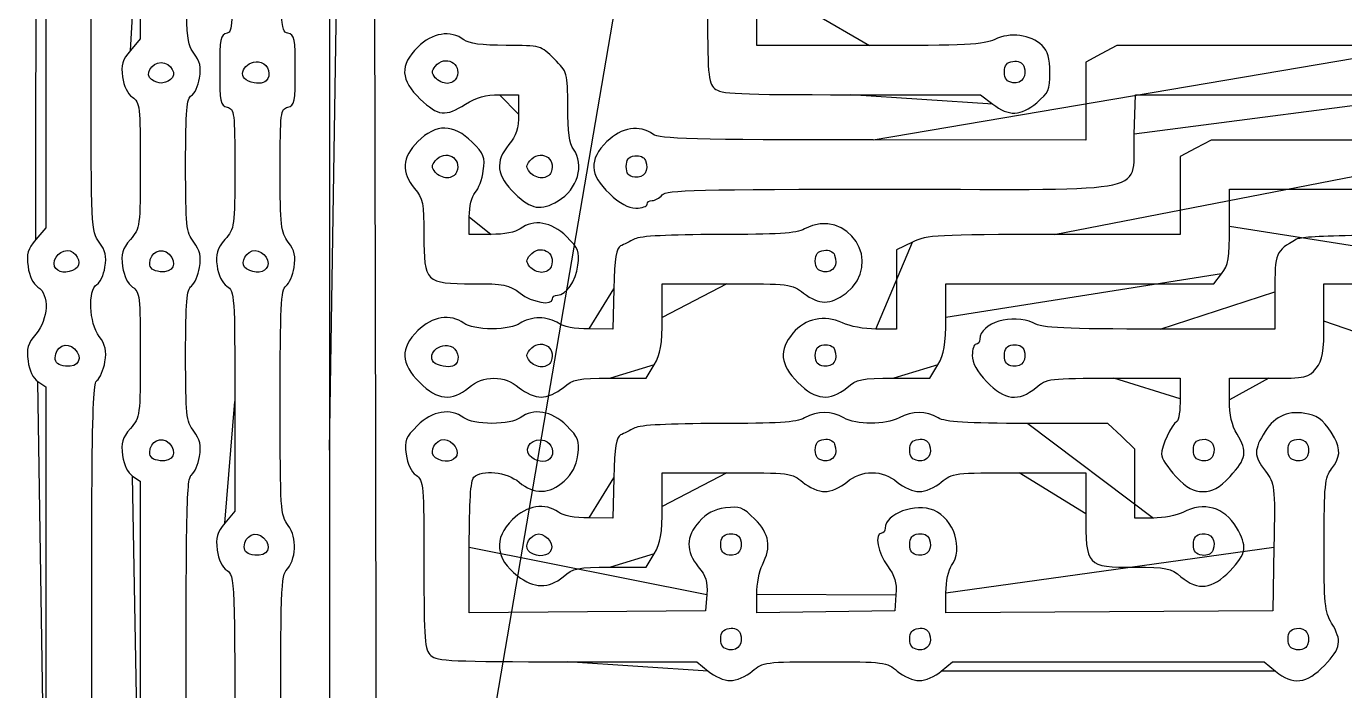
# Model space of a CAD drawing. Extents: x 3 to 424, y 4 to 565.
# Drawn here: x 3.9 to 282.8, y 163.5 to 304.1 of the extents above; entities that cross this region are included whole.
import ezdxf

# ---------------------------------------------------------------- set-up
doc = ezdxf.new("R2010")
doc.units = 0
doc.layers.get('0').update_dxf_attribs({"linetype": 'CONTINUOUS'})

msp = doc.modelspace()

# ---------------------------------------------------------------- linework, layer by layer
at = {"color": 7}
for points in [[(28.000001, 334.31548), (28.000001, 301.43096), (25.916249, 298.95456)], [(6, 329.745896), (8.000001, 327.369032), (8.000001, 294.4), (8.000001, 261.430968), (5.916248, 258.954568)], [(69.682761, 318.076008), (68.000001, 316.552016), (68.000001, 214.4)], [(182.277088, 300), (158.4, 300), (158.4, 313.908552)], [(96.079352, 119.2), (78.000001, 119.6), (77.796737, 214.6), (77.593473, 309.6), (101.650112, 309.6), (125.706752, 309.6), (128.328888, 307.6)], [(300.6756, 300.028352), (234.5512, 300.000032), (231.2756, 298.251616), (228, 296.503192), (228, 288.251616), (228, 280.000032), (183, 280.025472)], [(90.4, 293.2), (90.4, 293.2)], [(210.8, 294.4), (210.8, 294.4)], [(30.400001, 292.78948), (30.400001, 292.78948)], [(50.865433, 292.485576), (50.865433, 292.485592)], [(103.984104, 289.6), (108, 289.6), (108, 285.515488)], [(178.316368, 289.6), (205.706752, 289.6), (208.328888, 287.6)], [(217.630216, 287.912312), (217.630216, 287.912312)], [(238.272816, 281.28184), (238.54564, 289.6), (302.374864, 289.6)], [(324.07556, 280), (254.5512, 280), (251.2756, 278.251584), (248, 276.50316), (248, 268.251584), (248, 260), (221.350264, 260)], [(130.8, 274.4), (130.8, 274.4)], [(90.4, 273.2), (90.4, 273.2)], [(110.4, 273.2), (110.4, 273.2)], [(258.4, 261.707888), (258.4, 269.6), (323.59996, 269.6), (388.79996, 269.6), (388.79996, 241.147408)], [(116.4, 267.119912), (116.4, 267.119912)], [(135.2, 266.400032), (135.2, 266.4)], [(102.2, 260.02544), (97.6, 260), (97.6, 263.737008)], [(191.350264, 258.381328), (188, 256.762656), (188, 248.381328), (188, 240), (183.627144, 240)], [(30.000001, 253.912808), (30.000001, 253.912808)], [(170.8, 254.4), (170.8, 254.4)], [(9.865497, 253.262032), (9.865497, 253.262032)], [(50.483425, 252.731512), (50.483425, 252.731512)], [(110.4, 253.2), (110.4, 253.2)], [(198.4, 242.445728), (198.4, 249.6), (226.741936, 249.6), (255.083872, 249.6), (256.741936, 251.707888)], [(128.172936, 248.51484), (127.945872, 240), (122.972936, 240.02544)], [(138.4, 242.445728), (138.4, 249.6), (152.053376, 249.6)], [(278.399792, 241.707888), (278.399792, 249.6), (323.599752, 249.6), (368.799752, 249.6), (368.799752, 210.56)], [(115.2, 246.4), (115.2, 246.4)], [(268, 247.876008), (268, 240), (243.722912, 240)], [(170.8, 234.4), (170.8, 234.4)], [(210.8, 234.4), (210.8, 234.4)], [(10.000001, 233.912808), (10.000001, 233.912808)], [(90.865432, 232.485576), (90.865432, 232.485592)], [(110.4, 233.2), (110.4, 233.2)], [(127.436464, 229.6), (135.04196, 229.6), (136.720976, 232.445728)], [(187.436464, 229.6), (195.04196, 229.6), (196.720976, 232.445728)], [(6.349816, 228.902424), (8.000001, 227.804848), (8.000001, 119.662424)], [(233.915488, 229.6), (248, 229.6), (248, 225.247216)], [(258.402992, 225), (258.399792, 229.6), (266.741728, 229.6)], [(117.454104, 227.6), (117.454104, 227.6)], [(48.000001, 224.67016), (48.000001, 201.431008), (45.916249, 198.954608)], [(242.308552, 200), (238.4, 200), (238.4, 207.305536), (238.4, 214.61108), (235.54304, 217.305536), (232.68608, 220), (215.74304, 220.02832)], [(30.000001, 213.912808), (30.000001, 213.912808)], [(90.483424, 212.731512), (90.483424, 212.731512)], [(110.36668, 213.240152), (110.36668, 213.240152)], [(170.8, 214.4), (170.8, 214.4)], [(190.8, 214.4), (190.8, 214.4)], [(250.8, 214.4), (250.8, 214.4)], [(270.8, 214.4), (270.8, 214.4)], [(138.4, 202.445728), (138.4, 209.6), (152.084512, 209.6)], [(213.915488, 209.6), (228, 209.6), (228, 200.923992)], [(26.349817, 208.902416), (28.000001, 207.80484), (28.000001, 119.662416)], [(128.172936, 208.514936), (127.945872, 200), (122.972936, 200.02544)], [(50.000001, 193.912808), (50.000001, 193.912808)], [(147.847376, 183.828208), (147.6, 180.4), (122.6, 180.1886), (97.6, 179.977208), (97.6, 193.8286)], [(110.483424, 192.731512), (110.483424, 192.731512)], [(127.436464, 189.6), (135.04196, 189.6), (136.720976, 192.445728)], [(150.8, 194.4), (150.8, 194.4)], [(190.8, 194.4), (190.8, 194.4)], [(267.819464, 193.827848), (267.6, 180.4), (233, 180.191504), (198.4, 179.983), (198.42544, 184.191504)], [(250.8, 194.4), (250.8, 194.4)], [(258.523872, 188.833688), (258.523872, 188.833688)], [(187.84568, 183.793488), (187.6, 180.4), (173, 180.181952), (158.4, 179.963904), (158.4, 183.890504)], [(150.8, 174.4), (150.8, 174.4)], [(190.8, 174.4), (190.8, 174.4)], [(270.8, 174.4), (270.8, 174.4)], [(118.347504, 169.6), (145.769032, 169.6), (148.145896, 167.6)], [(197.454104, 167.6), (199.830968, 169.6), (232.8, 169.6), (265.769032, 169.6), (268.145896, 167.6)], [(278.523872, 168.833688), (278.523872, 168.833688)]]:
    msp.add_lwpolyline(points, close=True, dxfattribs=at)
for points in [[(48.000001, 419.801152), (48.000001, 303.723048), (47.990801, 303.04784), (46.400001, 302.63184)], [(59.200001, 302.6318), (57.632353, 303.041752), (57.600001, 303.723008), (57.600001, 336.325104)], [(39.312913, 298.418376), (37.627673, 300.697784), (37.600001, 301.266856), (37.600001, 333.642504)], [(17.600001, 294.441424), (17.600001, 326.93628), (17.657521, 328.220736), (19.200001, 330.181704)], [(148, 309.808504), (148, 293.812144), (148.130312, 292.130048), (149.462992, 290.923992)], [(46.400001, 302.63184), (44.945209, 302.2514), (44.800001, 301.540624), (44.800001, 294.80004)], [(60.800001, 294.8), (60.800001, 301.540584), (60.654793, 302.25136), (59.200001, 302.6318)], [(96.447096, 301.22544), (93.667464, 303.327848), (89.744584, 302.704584), (86.72, 299.68)], [(105.373336, 300.02544), (100.161336, 300.04344), (97.5448, 300.395184), (96.447096, 301.22544)], [(208.746784, 301.29336), (206.533064, 300.189008), (202.664792, 300), (182.277088, 300)], [(218.752176, 300.003376), (216.442328, 302.313224), (211.95172, 302.8922), (208.746784, 301.29336)], [(25.916249, 298.95456), (24.209025, 296.92564), (23.908065, 295.914776), (24.250689, 293.36032)], [(40.538209, 293.096728), (40.917105, 295.431576), (40.643913, 296.618104), (39.312913, 298.418376)], [(86.72, 299.68), (82.837072, 295.797072), (82.980624, 292.721976), (87.233688, 288.676128)], [(115.573336, 297.173336), (112.751808, 299.994856), (112.733256, 300.000048), (105.373336, 300.02544)], [(220.4, 294.290096), (220.4, 297.328216), (219.9836, 298.77196), (218.752176, 300.003376)], [(30.400001, 292.78948), (28.853505, 293.775336), (30.307409, 296.4), (32.400001, 296.4)], [(32.400001, 296.4), (34.492593, 296.4), (35.946497, 293.775336), (34.400001, 292.78948)], [(50.865433, 292.485592), (48.033273, 293.572392), (50.623513, 297.344704), (53.561609, 296.412184)], [(53.561609, 296.412184), (55.134121, 295.913088), (55.779849, 293.64652), (54.666665, 292.533336)], [(90.4, 293.2), (89.605448, 294.157376), (89.605448, 294.642624), (90.4, 295.6)], [(90.4, 295.6), (92.527992, 298.16408), (96.088608, 296.269584), (94.910696, 293.2)], [(118.42544, 286.973336), (118.40008, 294.333256), (118.39488, 294.351808), (115.573336, 297.173336)], [(210.8, 294.4), (210.8, 295.866184), (211.281392, 296.46836), (212.603576, 296.656112)], [(212.603576, 296.656112), (213.6854, 296.809728), (214.600048, 296.409552), (214.889168, 295.656112)], [(214.889168, 295.656112), (215.685704, 293.580376), (214.569264, 291.86476), (212.603576, 292.143888)], [(19.312913, 258.418376), (17.626129, 260.699872), (17.600001, 261.249296), (17.600001, 294.441424)], [(24.250689, 293.36032), (24.506401, 291.453808), (25.315977, 289.789232), (26.334441, 289.075872)], [(38.825297, 289.406208), (39.499217, 289.783352), (40.270025, 291.44408), (40.538209, 293.096728)], [(44.800001, 294.80004), (44.800001, 288.059456), (44.945209, 287.34868), (46.400001, 286.96824)], [(59.200001, 286.9682), (60.654793, 287.34864), (60.800001, 288.059416), (60.800001, 294.8)], [(92.923064, 292), (92.083128, 292), (90.947752, 292.54), (90.4, 293.2)], [(94.910696, 293.2), (94.657432, 292.54), (93.763, 292), (92.923064, 292)], [(212.603576, 292.143888), (211.281392, 292.33164), (210.8, 292.933816), (210.8, 294.4)], [(217.630216, 287.912312), (220.123224, 289.993568), (220.4, 290.63088), (220.4, 294.290096)], [(32.400001, 292.024504), (31.960001, 292.024504), (31.060001, 292.368736), (30.400001, 292.78948)], [(34.400001, 292.78948), (33.740001, 292.368736), (32.840001, 292.024504), (32.400001, 292.024504)], [(54.666665, 292.533336), (54.002649, 291.869312), (52.519953, 291.850696), (50.865433, 292.485576)], [(149.462992, 290.923992), (150.76436, 289.746272), (153.951984, 289.6), (178.316368, 289.6)], [(26.334441, 289.075872), (27.907761, 287.973872), (28.000001, 287.17608), (28.000001, 274.670112)], [(37.600001, 274.727856), (37.600001, 286.46236), (37.797737, 288.83116), (38.825297, 289.406208)], [(87.233688, 288.676128), (91.026184, 285.068416), (92.522976, 284.900032), (96.8, 287.6)], [(96.8, 287.6), (99.092144, 289.046968), (101.078664, 289.6), (103.984104, 289.6)], [(208.328888, 287.6), (211.749632, 284.990872), (214.230584, 285.074176), (217.630216, 287.912312)], [(46.400001, 286.96824), (47.914289, 286.572248), (48.000001, 285.877032), (48.000001, 273.990424)], [(57.600001, 273.642504), (57.600001, 285.876992), (57.683401, 286.5716), (59.200001, 286.9682)], [(108, 285.515488), (108, 282.325832), (107.561824, 280.910232), (106, 279.054104)], [(119.62544, 278.047096), (118.795184, 279.1448), (118.443424, 281.761336), (118.42544, 286.973336)], [(98.182336, 279.577664), (94.290552, 283.469448), (90.542904, 283.502904), (86.72, 279.68)], [(136.447096, 281.225472), (133.667464, 283.32788), (129.744584, 282.704616), (126.72, 279.680032)], [(86.72, 279.68), (83.369008, 276.329008), (83.138368, 273.146752), (86, 269.745896)], [(100.570136, 273.515568), (100.96068, 276.42732), (100.718936, 277.041064), (98.182336, 279.577664)], [(106, 279.054104), (102.967184, 275.449808), (103.331096, 272.388576), (107.233688, 268.676128)], [(126.72, 279.680032), (122.837072, 275.797104), (122.980624, 272.722008), (127.233688, 268.67616)], [(183, 280.025472), (144.699464, 280.047152), (137.768808, 280.225784), (136.447096, 281.225472)], [(187.173968, 269.6), (243.70284, 269.6), (237.84576, 268.261), (238.272816, 281.28184)], [(90.4, 275.6), (92.527992, 278.16408), (96.088608, 276.269584), (94.910696, 273.2)], [(110.4, 275.6), (112.527992, 278.16408), (116.088608, 276.269584), (114.910696, 273.2)], [(116.4, 267.119912), (120.511768, 269.523528), (122.072672, 274.811576), (119.62544, 278.047096)], [(130.8, 274.4), (130.8, 275.866184), (131.281392, 276.46836), (132.603576, 276.656112)], [(132.603576, 276.656112), (133.6854, 276.809728), (134.600048, 276.409552), (134.889168, 275.656112)], [(28.000001, 274.670112), (28.000001, 261.573616), (27.977521, 261.40428), (25.916249, 258.95456)], [(39.312913, 258.418376), (37.715961, 260.578368), (37.600001, 261.682456), (37.600001, 274.727856)], [(48.000001, 273.990424), (48.000001, 261.626264), (47.967601, 261.392512), (45.916249, 258.954608)], [(59.312913, 258.418376), (57.728873, 260.560904), (57.600001, 261.706312), (57.600001, 273.642504)], [(90.4, 273.2), (89.605448, 274.157376), (89.605448, 274.642624), (90.4, 275.6)], [(98.8678, 268.874912), (99.565088, 269.645408), (100.331136, 271.733704), (100.570136, 273.515568)], [(110.4, 273.2), (109.605448, 274.157376), (109.605448, 274.642624), (110.4, 275.6)], [(132.603576, 272.143888), (131.281392, 272.33164), (130.8, 272.933816), (130.8, 274.4)], [(134.889168, 275.656112), (135.685704, 273.580376), (134.569264, 271.86476), (132.603576, 272.143888)], [(92.923064, 272), (92.083128, 272), (90.947752, 272.54), (90.4, 273.2)], [(94.910696, 273.2), (94.657432, 272.54), (93.763, 272), (92.923064, 272)], [(112.923064, 272), (112.083128, 272), (110.947752, 272.54), (110.4, 273.2)], [(114.910696, 273.2), (114.657432, 272.54), (113.763, 272), (112.923064, 272)], [(86, 269.745896), (87.824584, 267.577504), (88, 266.705904), (88, 259.808504)], [(97.6, 263.737008), (97.6, 266.024952), (98.0916, 268.017232), (98.8678, 268.874912)], [(107.233688, 268.676128), (110.78772, 265.295264), (112.718032, 264.967544), (116.4, 267.119912)], [(127.233688, 268.67616), (129.489632, 266.530128), (131.182848, 265.600032), (132.833688, 265.600032)], [(136.302048, 267.2), (136.908168, 267.2), (137.852248, 267.74), (138.4, 268.4)], [(138.4, 268.4), (139.264912, 269.442152), (145.680544, 269.6), (187.173968, 269.6)], [(132.833688, 265.600032), (134.13516, 265.600032), (135.2, 265.960032), (135.2, 266.400032)], [(135.2, 266.4), (135.2, 266.84), (135.69592, 267.2), (136.302048, 267.2)], [(177.291096, 247.61528), (185.501584, 253.87772), (177.676776, 265.976664), (168.508552, 261.195104)], [(118.182336, 259.577664), (115.054112, 262.705888), (111.170888, 263.356864), (108.352904, 261.22544)], [(88, 259.808504), (88, 249.907928), (88.311176, 249.6), (98.316368, 249.6)], [(108.352904, 261.22544), (107.417792, 260.51816), (104.969992, 260.04076), (102.2, 260.02544)], [(120.570136, 253.515568), (120.96068, 256.42732), (120.718936, 257.041064), (118.182336, 259.577664)], [(150.297696, 260.000032), (139.822776, 260.000032), (133.7664, 259.683904), (132.589144, 259.075688)], [(168.508552, 261.195104), (166.69988, 260.251816), (162.863152, 260.000032), (150.297696, 260.000032)], [(221.350264, 260), (196.235264, 260), (194.507584, 259.906784), (191.350264, 258.381328)], [(256.741936, 251.707888), (258.164856, 253.51684), (258.4, 254.935008), (258.4, 261.707888)], [(323.0662, 260), (285.603424, 260), (273.9658, 259.769448), (272.589144, 259)], [(5.916248, 258.954568), (4.184264, 256.896224), (3.905688, 255.931368), (4.266056, 253.239088)], [(9.865497, 253.262032), (9.235185, 254.9046), (11.507929, 257.160008), (13.156113, 256.527544)], [(20.538209, 253.096728), (20.917105, 255.431576), (20.643913, 256.618104), (19.312913, 258.418376)], [(25.916249, 258.95456), (24.184265, 256.896216), (23.905689, 255.93136), (24.266057, 253.23908)], [(30.000001, 253.912808), (30.000001, 256.286424), (32.482713, 257.460152), (34.094385, 255.848472)], [(40.531177, 253.053392), (40.917945, 255.436752), (40.652249, 256.606824), (39.312913, 258.418376)], [(45.916249, 258.954608), (44.209025, 256.925688), (43.908065, 255.914824), (44.250689, 253.360368)], [(51.643889, 256.527544), (53.292073, 257.160008), (55.564817, 254.9046), (54.934505, 253.262032)], [(60.531177, 253.053392), (60.917945, 255.436752), (60.652249, 256.606824), (59.312913, 258.418376)], [(110.4, 255.6), (112.527992, 258.16408), (116.088608, 256.269584), (114.910696, 253.2)], [(129.6, 257.590496), (128.666152, 257.15404), (128.34964, 255.14112), (128.172936, 248.51484)], [(132.589144, 259.075688), (131.605112, 258.567304), (130.26, 257.898968), (129.6, 257.590496)], [(170.8, 254.4), (170.8, 255.866184), (171.281392, 256.46836), (172.603576, 256.656112)], [(172.603576, 256.656112), (173.6854, 256.809728), (174.600048, 256.409552), (174.889168, 255.656112)], [(272.589144, 259), (268.10936, 256.496136), (268, 256.23104), (268, 247.876008)], [(13.156113, 256.527544), (14.959857, 255.835376), (15.650513, 253.576152), (14.316577, 252.731512)], [(32.204553, 252.146424), (30.665081, 252.323496), (30.000001, 252.856392), (30.000001, 253.912808)], [(34.094385, 255.848472), (36.008841, 253.934016), (34.935921, 251.832248), (32.204553, 252.146424)], [(50.483425, 252.731512), (49.149489, 253.576152), (49.840145, 255.835376), (51.643889, 256.527544)], [(110.4, 253.2), (109.605448, 254.157376), (109.605448, 254.642624), (110.4, 255.6)], [(172.603576, 252.143888), (171.281392, 252.33164), (170.8, 252.933816), (170.8, 254.4)], [(174.889168, 255.656112), (175.685704, 253.580376), (174.569264, 251.86476), (172.603576, 252.143888)], [(4.266056, 253.239088), (4.539248, 251.198152), (5.310032, 249.594), (6.349816, 248.902424)], [(14.316577, 252.731512), (12.563057, 251.621192), (10.396033, 251.87948), (9.865497, 253.262032)], [(18.825297, 249.406208), (19.499217, 249.783352), (20.270025, 251.44408), (20.538209, 253.096728)], [(24.266057, 253.23908), (24.539249, 251.198144), (25.310033, 249.593992), (26.349817, 248.902416)], [(38.818265, 249.114432), (39.488313, 249.604384), (40.259129, 251.376912), (40.531177, 253.053392)], [(44.250689, 253.360368), (44.506401, 251.453856), (45.315977, 249.78928), (46.334441, 249.07592)], [(54.934505, 253.262032), (54.403969, 251.87948), (52.236945, 251.621192), (50.483425, 252.731512)], [(58.818265, 249.114432), (59.488313, 249.604384), (60.259129, 251.376912), (60.531177, 253.053392)], [(112.923064, 252), (112.083128, 252), (110.947752, 252.54), (110.4, 253.2)], [(114.910696, 253.2), (114.657432, 252.54), (113.763, 252), (112.923064, 252)], [(116.276008, 247.2), (118.120704, 247.2), (120.116808, 250.135768), (120.570136, 253.515568)], [(6.349816, 248.902424), (8.824809, 247.256248), (8.602113, 242.146536), (5.916248, 238.954568)], [(19.312913, 238.418376), (17.196297, 241.281256), (16.883945, 248.319768), (18.825297, 249.406208)], [(26.349817, 248.902416), (27.905601, 247.867624), (28.000001, 247.050456), (28.000001, 234.617896)], [(37.600001, 234.479408), (37.600001, 245.864752), (37.809089, 248.376496), (38.818265, 249.114432)], [(46.334441, 249.07592), (47.956857, 247.939536), (48.000001, 247.307336), (48.000001, 224.67016)], [(57.600001, 224.479408), (57.600001, 244.82028), (57.774617, 248.351296), (58.818265, 249.114432)], [(98.316368, 249.6), (104.96688, 249.6), (105.969264, 249.399776), (108.328888, 247.6)], [(152.053376, 249.6), (165.384408, 249.6), (165.768664, 249.5528), (168.328888, 247.6)], [(108.328888, 247.6), (110.933392, 245.613448), (115.2, 244.868312), (115.2, 246.4)], [(115.2, 246.4), (115.2, 246.84), (115.684208, 247.2), (116.276008, 247.2)], [(168.328888, 247.6), (171.647152, 245.06904), (173.958, 245.072968), (177.291096, 247.61528)], [(96.447096, 241.22544), (93.667464, 243.327848), (89.744584, 242.704584), (86.72, 239.68)], [(176.516144, 241.305728), (172.75872, 243.09752), (168.683496, 242.243264), (166.048224, 239.111416)], [(216.853216, 241.29336), (212.61636, 243.406984), (205.6, 241.27624), (205.6, 237.876008)], [(102.4, 240.050888), (99.769712, 240.050888), (97.375408, 240.523304), (96.447096, 241.22544)], [(108.352904, 241.22544), (107.424592, 240.523304), (105.030288, 240.050888), (102.4, 240.050888)], [(112.4, 242.4), (111.028192, 242.4), (109.207, 241.871448), (108.352904, 241.22544)], [(116.447096, 241.22544), (115.593, 241.871448), (113.771808, 242.4), (112.4, 242.4)], [(122.972936, 240.02544), (119.874328, 240.04128), (117.414704, 240.493584), (116.447096, 241.22544)], [(136.720976, 232.445728), (138.089032, 234.7644), (138.4, 236.616488), (138.4, 242.445728)], [(183.627144, 240), (181.222072, 240), (178.02212, 240.587576), (176.516144, 241.305728)], [(196.720976, 232.445728), (198.089032, 234.7644), (198.4, 236.616488), (198.4, 242.445728)], [(243.722912, 240), (222.966824, 240), (219.069808, 240.187584), (216.853216, 241.29336)], [(276.741728, 231.707888), (278.164648, 233.51684), (278.399792, 234.935008), (278.399792, 241.707888)], [(5.916248, 238.954568), (4.184264, 236.896224), (3.905688, 235.931368), (4.266056, 233.239088)], [(10.000001, 233.912808), (10.000001, 236.286424), (12.482713, 237.460152), (14.094385, 235.848472)], [(20.531177, 233.053392), (20.917945, 235.436752), (20.652249, 236.606824), (19.312913, 238.418376)], [(86.72, 239.68), (82.897992, 235.857992), (83.005296, 232.806472), (87.10588, 228.70588)], [(90.865432, 232.485592), (88.033272, 233.572392), (90.623512, 237.344704), (93.561608, 236.412184)], [(110.4, 235.6), (112.527992, 238.16408), (116.088608, 236.269584), (114.910696, 233.2)], [(166.048224, 239.111416), (163.021784, 235.514696), (163.330072, 232.481688), (167.10588, 228.70588)], [(205.6, 237.876008), (205.6, 237.284208), (205.24, 236.8), (204.8, 236.8)], [(14.094385, 235.848472), (16.008841, 233.934016), (14.935921, 231.832248), (12.204553, 232.146424)], [(28.000001, 234.617896), (28.000001, 221.577656), (27.976801, 221.403416), (25.916249, 218.95456)], [(39.312913, 218.418376), (37.718737, 220.574616), (37.600001, 221.68792), (37.600001, 234.479408)], [(93.561608, 236.412184), (95.13412, 235.913088), (95.779848, 233.64652), (94.666664, 232.533336)], [(110.4, 233.2), (109.605448, 234.157376), (109.605448, 234.642624), (110.4, 235.6)], [(170.8, 234.4), (170.8, 235.866184), (171.281392, 236.46836), (172.603576, 236.656112)], [(172.603576, 232.143888), (171.281392, 232.33164), (170.8, 232.933816), (170.8, 234.4)], [(172.603576, 236.656112), (173.6854, 236.809728), (174.600048, 236.409552), (174.889168, 235.656112)], [(174.889168, 235.656112), (175.685704, 233.580376), (174.569264, 231.86476), (172.603576, 232.143888)], [(204.8, 236.8), (204.36, 236.8), (204, 235.73516), (204, 234.433688)], [(204, 234.433688), (204, 232.782848), (204.930096, 231.089632), (207.076128, 228.833688)], [(210.8, 234.4), (210.8, 235.866184), (211.281392, 236.46836), (212.603576, 236.656112)], [(212.603576, 232.143888), (211.281392, 232.33164), (210.8, 232.933816), (210.8, 234.4)], [(212.603576, 236.656112), (213.6854, 236.809728), (214.600048, 236.409552), (214.889168, 235.656112)], [(214.889168, 235.656112), (215.685704, 233.580376), (214.569264, 231.86476), (212.603576, 232.143888)], [(4.266056, 233.239088), (4.539248, 231.198152), (5.310032, 229.594), (6.349816, 228.902424)], [(12.204553, 232.146424), (10.665081, 232.323496), (10.000001, 232.856392), (10.000001, 233.912808)], [(18.815273, 229.11224), (19.486969, 229.603392), (20.259129, 231.376912), (20.531177, 233.053392)], [(94.666664, 232.533336), (94.002648, 231.869312), (92.519952, 231.850696), (90.865432, 232.485576)], [(112.923064, 232), (112.083128, 232), (110.947752, 232.54), (110.4, 233.2)], [(114.910696, 233.2), (114.657432, 232.54), (113.763, 232), (112.923064, 232)], [(266.741728, 229.6), (274.800792, 229.6), (275.139888, 229.67152), (276.741728, 231.707888)], [(17.797009, 123.909616), (17.616497, 216.6676), (17.729249, 228.318128), (18.815273, 229.11224)], [(87.10588, 228.70588), (90.860976, 224.950792), (93.917504, 224.624152), (97.454104, 227.6)], [(97.454104, 227.6), (99.055048, 228.947104), (100.8002, 229.6), (102.8, 229.6)], [(102.8, 229.6), (104.7998, 229.6), (106.544952, 228.947104), (108.145896, 227.6)], [(117.454104, 227.6), (119.624664, 229.426408), (120.491104, 229.6), (127.436464, 229.6)], [(167.10588, 228.70588), (170.860976, 224.950792), (173.917504, 224.624152), (177.454104, 227.6)], [(177.454104, 227.6), (179.624664, 229.426408), (180.491104, 229.6), (187.436464, 229.6)], [(207.076128, 228.833688), (210.788576, 224.931096), (213.849808, 224.567184), (217.454104, 227.6)], [(217.454104, 227.6), (219.792456, 229.5676), (220.059168, 229.6), (233.915488, 229.6)], [(108.145896, 227.6), (109.462992, 226.491736), (111.538112, 225.6), (112.8, 225.6)], [(112.8, 225.6), (114.061888, 225.6), (116.137008, 226.491736), (117.454104, 227.6)], [(59.312913, 198.418376), (57.652881, 200.663688), (57.600001, 201.468192), (57.600001, 224.479408)], [(96.447096, 221.22544), (93.629112, 223.356864), (89.745888, 222.705888), (86.617664, 219.577664)], [(118.182336, 219.577664), (115.054112, 222.705888), (111.170888, 223.356864), (108.352904, 221.22544)], [(248, 225.247216), (248, 222.853184), (247.6628, 220.686024), (247.250656, 220.431312)], [(260.002992, 217.780664), (258.897264, 219.594216), (258.405064, 221.815096), (258.402992, 225)], [(102.4, 220.050888), (99.769712, 220.050888), (97.375408, 220.523304), (96.447096, 221.22544)], [(108.352904, 221.22544), (107.424592, 220.523304), (105.030288, 220.050888), (102.4, 220.050888)], [(168.508552, 221.1952), (166.69988, 220.251912), (162.863152, 220.000128), (150.297696, 220.000128)], [(176.8, 221.2), (174.202256, 222.685), (171.362136, 222.683312), (168.508552, 221.1952)], [(188.508552, 221.1952), (185.62924, 219.693536), (179.430944, 219.696144), (176.8, 221.2)], [(196.8, 221.2), (194.202256, 222.685), (191.362136, 222.683312), (188.508552, 221.1952)], [(215.74304, 220.02832), (202.563056, 220.0504), (198.3558, 220.310624), (196.8, 221.2)], [(247.250656, 220.431312), (246.146824, 219.749104), (244, 215.178592), (244, 213.510776)], [(275.117048, 222.018216), (271.051752, 222.911112), (268.099728, 221.726184), (265.965064, 218.344664)], [(280.6, 217.010856), (278.75404, 220.313544), (277.448064, 221.50624), (275.117048, 222.018216)], [(25.916249, 218.95456), (24.184265, 216.896216), (23.905689, 215.93136), (24.266057, 213.23908)], [(40.531177, 213.053392), (40.917945, 215.436752), (40.652249, 216.606824), (39.312913, 218.418376)], [(86.617664, 219.577664), (84.076872, 217.036872), (83.838896, 216.430472), (84.232096, 213.498904)], [(120.551736, 213.377664), (120.964184, 216.453336), (120.752344, 217.007656), (118.182336, 219.577664)], [(129.6, 217.590592), (128.666152, 217.154136), (128.34964, 215.141216), (128.172936, 208.514936)], [(132.589144, 219.075784), (131.605112, 218.5674), (130.26, 217.899064), (129.6, 217.590592)], [(150.297696, 220.000128), (139.822776, 220.000128), (133.7664, 219.684), (132.589144, 219.075784)], [(258.523872, 208.833688), (262.01388, 212.502456), (262.2714, 214.060128), (260.002992, 217.780664)], [(265.965064, 218.344664), (263.496184, 214.433696), (263.504128, 213.201152), (266.019464, 209.903368)], [(30.000001, 213.912808), (30.000001, 216.286424), (32.482713, 217.460152), (34.094385, 215.848472)], [(34.094385, 215.848472), (36.008841, 213.934016), (34.935921, 211.832248), (32.204553, 212.146424)], [(90.483424, 212.731512), (89.149488, 213.576152), (89.840144, 215.835376), (91.643888, 216.527544)], [(91.643888, 216.527544), (93.292072, 217.160008), (95.564816, 214.9046), (94.934504, 213.262032)], [(110.36668, 213.240152), (108.93144, 214.969504), (111.118792, 217.187504), (113.510792, 216.428312)], [(113.510792, 216.428312), (115.124808, 215.916048), (115.794088, 213.660752), (114.666664, 212.533336)], [(170.8, 214.4), (170.8, 215.866184), (171.281392, 216.46836), (172.603576, 216.656112)], [(172.603576, 216.656112), (173.6854, 216.809728), (174.600048, 216.409552), (174.889168, 215.656112)], [(174.889168, 215.656112), (175.685704, 213.580376), (174.569264, 211.86476), (172.603576, 212.143888)], [(190.8, 214.4), (190.8, 215.866184), (191.281392, 216.46836), (192.603576, 216.656112)], [(192.603576, 216.656112), (193.6854, 216.809728), (194.600048, 216.409552), (194.889168, 215.656112)], [(194.889168, 215.656112), (195.685704, 213.580376), (194.569264, 211.86476), (192.603576, 212.143888)], [(250.8, 214.4), (250.8, 215.866184), (251.281392, 216.46836), (252.603576, 216.656112)], [(252.603576, 216.656112), (254.569264, 216.93524), (255.685704, 215.219624), (254.889168, 213.143888)], [(270.8, 214.4), (270.8, 215.866184), (271.281392, 216.46836), (272.603576, 216.656112)], [(272.603576, 216.656112), (274.569264, 216.93524), (275.685704, 215.219624), (274.889168, 213.143888)], [(280, 210.4), (281.825832, 212.734192), (281.988512, 214.526608), (280.6, 217.010856)], [(24.266057, 213.23908), (24.539249, 211.198144), (25.310033, 209.593992), (26.349817, 208.902416)], [(32.204553, 212.146424), (30.665081, 212.323496), (30.000001, 212.856392), (30.000001, 213.912808)], [(38.813481, 209.110936), (39.486161, 209.602808), (40.259129, 211.376912), (40.531177, 213.053392)], [(68.000001, 214.4), (68.000001, 116.452776), (68.060241, 112.19348), (69.462993, 110.923992)], [(84.232096, 213.498904), (84.505152, 211.463168), (85.293224, 209.805176), (86.33444, 209.07588)], [(94.934504, 213.262032), (94.403968, 211.87948), (92.236944, 211.621192), (90.483424, 212.731512)], [(114.666664, 212.533336), (113.721056, 211.58772), (111.424816, 211.965168), (110.36668, 213.240152)], [(117.636776, 207.8), (119.395912, 209.37192), (120.228104, 210.964288), (120.551736, 213.377664)], [(172.603576, 212.143888), (171.281392, 212.33164), (170.8, 212.933816), (170.8, 214.4)], [(192.603576, 212.143888), (191.281392, 212.33164), (190.8, 212.933816), (190.8, 214.4)], [(244, 213.510776), (244, 212.716904), (245.384256, 210.612216), (247.076128, 208.833688)], [(252.603576, 212.143888), (251.281392, 212.33164), (250.8, 212.933816), (250.8, 214.4)], [(254.889168, 213.143888), (254.600048, 212.390448), (253.6854, 211.990272), (252.603576, 212.143888)], [(272.603576, 212.143888), (271.281392, 212.33164), (270.8, 212.933816), (270.8, 214.4)], [(274.889168, 213.143888), (274.600048, 212.390448), (273.6854, 211.990272), (272.603576, 212.143888)], [(98.56, 208.64), (100.279456, 210.359456), (105.545448, 209.788136), (108.145896, 207.6)], [(152.084512, 209.6), (165.514168, 209.6), (165.813296, 209.56272), (168.145896, 207.6)], [(177.454104, 207.6), (179.055048, 208.947104), (180.8002, 209.6), (182.8, 209.6)], [(182.8, 209.6), (184.7998, 209.6), (186.544952, 208.947104), (188.145896, 207.6)], [(197.454104, 207.6), (199.792456, 209.5676), (200.059168, 209.6), (213.915488, 209.6)], [(266.019464, 209.903368), (268.016992, 207.284464), (268.036544, 207.109848), (267.819464, 193.827848)], [(278.420776, 194.4), (278.434136, 207.06556), (278.584696, 208.590632), (280, 210.4)], [(37.795217, 143.908304), (37.613913, 200.842992), (37.730657, 208.31916), (38.813481, 209.110936)], [(86.33444, 209.07588), (87.937144, 207.953304), (88, 207.236336), (88, 190.078624)], [(97.6, 193.8286), (97.6, 203.535248), (97.887264, 207.967264), (98.56, 208.64)], [(108.145896, 207.6), (111.287696, 204.956352), (114.530936, 205.024696), (117.636776, 207.8)], [(168.145896, 207.6), (169.462992, 206.491736), (171.538112, 205.6), (172.8, 205.6)], [(172.8, 205.6), (174.061888, 205.6), (176.137008, 206.491736), (177.454104, 207.6)], [(188.145896, 207.6), (189.462992, 206.491736), (191.538112, 205.6), (192.8, 205.6)], [(192.8, 205.6), (194.061888, 205.6), (196.137008, 206.491736), (197.454104, 207.6)], [(247.076128, 208.833688), (249.461232, 206.326424), (250.747056, 205.6), (252.8, 205.6)], [(252.8, 205.6), (254.852944, 205.6), (256.138768, 206.326424), (258.523872, 208.833688)], [(116.447096, 201.22544), (113.667464, 203.327848), (109.744584, 202.704584), (106.72, 199.68)], [(122.972936, 200.02544), (119.874328, 200.04128), (117.414704, 200.493584), (116.447096, 201.22544)], [(136.720976, 192.445728), (138.089032, 194.7644), (138.4, 196.616488), (138.4, 202.445728)], [(151.777664, 202.151736), (149.364288, 201.828104), (147.77192, 200.995912), (146.2, 199.236776)], [(157.977664, 199.782336), (155.407656, 202.352344), (154.853336, 202.564184), (151.777664, 202.151736)], [(195.842752, 201.665136), (191.970648, 203.269016), (185.6, 200.912304), (185.6, 197.876008)], [(199.62544, 189.952904), (202.219472, 193.382512), (200.11612, 199.895048), (195.842752, 201.665136)], [(228, 200.923992), (228, 189.750544), (228.13756, 189.6), (238.347504, 189.6)], [(248.508552, 201.195072), (247.248256, 200.537784), (244.458256, 200), (242.308552, 200)], [(259.883064, 198.018528), (257.331768, 202.342656), (253.018552, 203.5472), (248.508552, 201.195072)], [(45.916249, 198.954608), (44.184265, 196.896264), (43.905689, 195.931408), (44.266057, 193.239128)], [(58.827305, 188.830168), (61.022185, 191.255488), (61.252121, 195.795456), (59.312913, 198.418376)], [(106.72, 199.68), (102.697696, 195.657696), (103.079704, 191.410824), (107.788608, 187.8)], [(146.2, 199.236776), (143.406656, 196.110752), (143.35516, 192.889112), (146.047376, 189.689592)], [(159.595072, 190.108552), (161.57444, 193.903824), (161.116352, 196.643648), (157.977664, 199.782336)], [(258.523872, 188.833688), (262.056944, 192.54772), (262.268288, 193.97588), (259.883064, 198.018528)], [(50.000001, 193.912808), (50.000001, 196.286424), (52.482713, 197.460152), (54.094385, 195.848472)], [(54.094385, 195.848472), (56.008841, 193.934016), (54.935921, 191.832248), (52.204553, 192.146424)], [(110.483424, 192.731512), (109.149488, 193.576152), (109.840144, 195.835376), (111.643888, 196.527544)], [(111.643888, 196.527544), (113.292072, 197.160008), (115.564816, 194.9046), (114.934504, 193.262032)], [(150.8, 194.4), (150.8, 195.866184), (151.281392, 196.46836), (152.603576, 196.656112)], [(152.603576, 196.656112), (153.6854, 196.809728), (154.600048, 196.409552), (154.889168, 195.656112)], [(154.889168, 195.656112), (155.685704, 193.580376), (154.569264, 191.86476), (152.603576, 192.143888)], [(184.8, 196.8), (183.253376, 196.8), (184.02228, 192.521816), (186.04568, 189.869)], [(185.6, 197.876008), (185.6, 197.284208), (185.24, 196.8), (184.8, 196.8)], [(190.8, 194.4), (190.8, 195.866184), (191.281392, 196.46836), (192.603576, 196.656112)], [(192.603576, 196.656112), (193.6854, 196.809728), (194.600048, 196.409552), (194.889168, 195.656112)], [(194.889168, 195.656112), (195.685704, 193.580376), (194.569264, 191.86476), (192.603576, 192.143888)], [(250.8, 194.4), (250.8, 195.866184), (251.281392, 196.46836), (252.603576, 196.656112)], [(252.603576, 196.656112), (254.569264, 196.93524), (255.685704, 195.219624), (254.889168, 193.143888)], [(44.266057, 193.239128), (44.539249, 191.198192), (45.310033, 189.59404), (46.349817, 188.902464)], [(52.204553, 192.146424), (50.665081, 192.323496), (50.000001, 192.856392), (50.000001, 193.912808)], [(114.934504, 193.262032), (114.403968, 191.87948), (112.236944, 191.621192), (110.483424, 192.731512)], [(152.603576, 192.143888), (151.281392, 192.33164), (150.8, 192.933816), (150.8, 194.4)], [(192.603576, 192.143888), (191.281392, 192.33164), (190.8, 192.933816), (190.8, 194.4)], [(252.603576, 192.143888), (251.281392, 192.33164), (250.8, 192.933816), (250.8, 194.4)], [(254.889168, 193.143888), (254.600048, 192.390448), (253.6854, 191.990272), (252.603576, 192.143888)], [(280.002992, 177.780664), (278.56584, 180.137816), (278.407464, 181.80136), (278.420776, 194.4)], [(88, 190.078624), (88, 173.820576), (88.129032, 172.131208), (89.462992, 170.923992)], [(146.047376, 189.689592), (147.679456, 187.749976), (148.044576, 186.561032), (147.847376, 183.828208)], [(158.4, 183.890504), (158.4, 186.050136), (158.937784, 188.848256), (159.595072, 190.108552)], [(186.04568, 189.869), (187.642808, 187.775056), (188.037488, 186.442896), (187.84568, 183.793488)], [(198.42544, 184.191504), (198.44008, 186.616384), (198.94868, 189.058136), (199.62544, 189.952904)], [(46.349817, 188.902464), (47.982801, 187.816328), (48.000001, 187.35464), (48.000001, 144.617944)], [(57.793105, 143.529392), (57.610545, 182.29344), (57.732145, 187.620032), (58.827305, 188.830168)], [(107.788608, 187.8), (111.351352, 185.068064), (114.370816, 185.005584), (117.454104, 187.6)], [(117.454104, 187.6), (119.624664, 189.426408), (120.491104, 189.6), (127.436464, 189.6)], [(238.347504, 189.6), (245.096632, 189.6), (245.984376, 189.4188), (248.145896, 187.6)], [(248.145896, 187.6), (251.750192, 184.567184), (254.811424, 184.931096), (258.523872, 188.833688)], [(150.8, 174.4), (150.8, 175.866184), (151.281392, 176.46836), (152.603576, 176.656112)], [(152.603576, 176.656112), (153.6854, 176.809728), (154.600048, 176.409552), (154.889168, 175.656112)], [(190.8, 174.4), (190.8, 175.866184), (191.281392, 176.46836), (192.603576, 176.656112)], [(192.603576, 176.656112), (193.6854, 176.809728), (194.600048, 176.409552), (194.889168, 175.656112)], [(270.8, 174.4), (270.8, 175.866184), (271.281392, 176.46836), (272.603576, 176.656112)], [(272.603576, 176.656112), (274.569264, 176.93524), (275.685704, 175.219624), (274.889168, 173.143888)], [(278.523872, 168.833688), (282.01388, 172.502456), (282.2714, 174.060128), (280.002992, 177.780664)], [(152.603576, 172.143888), (151.281392, 172.33164), (150.8, 172.933816), (150.8, 174.4)], [(154.889168, 175.656112), (155.685704, 173.580376), (154.569264, 171.86476), (152.603576, 172.143888)], [(192.603576, 172.143888), (191.281392, 172.33164), (190.8, 172.933816), (190.8, 174.4)], [(194.889168, 175.656112), (195.685704, 173.580376), (194.569264, 171.86476), (192.603576, 172.143888)], [(272.603576, 172.143888), (271.281392, 172.33164), (270.8, 172.933816), (270.8, 174.4)], [(274.889168, 173.143888), (274.600048, 172.390448), (273.6854, 171.990272), (272.603576, 172.143888)], [(89.462992, 170.923992), (90.764424, 169.746208), (93.954152, 169.6), (118.347504, 169.6)], [(148.145896, 167.6), (149.462992, 166.491736), (151.538112, 165.6), (152.8, 165.6)], [(152.8, 165.6), (154.061888, 165.6), (156.137008, 166.491736), (157.454104, 167.6)], [(157.454104, 167.6), (159.77552, 169.553344), (160.133528, 169.6), (172.8, 169.6)], [(172.8, 169.6), (185.466472, 169.6), (185.82448, 169.55336), (188.145896, 167.6)], [(188.145896, 167.6), (189.462992, 166.491736), (191.538112, 165.6), (192.8, 165.6)], [(192.8, 165.6), (194.061888, 165.6), (196.137008, 166.491736), (197.454104, 167.6)], [(268.145896, 167.6), (271.750192, 164.567184), (274.811424, 164.931096), (278.523872, 168.833688)]]:
    msp.add_open_spline(points, degree=3, dxfattribs=at)

doc.saveas('drawing.dxf')
